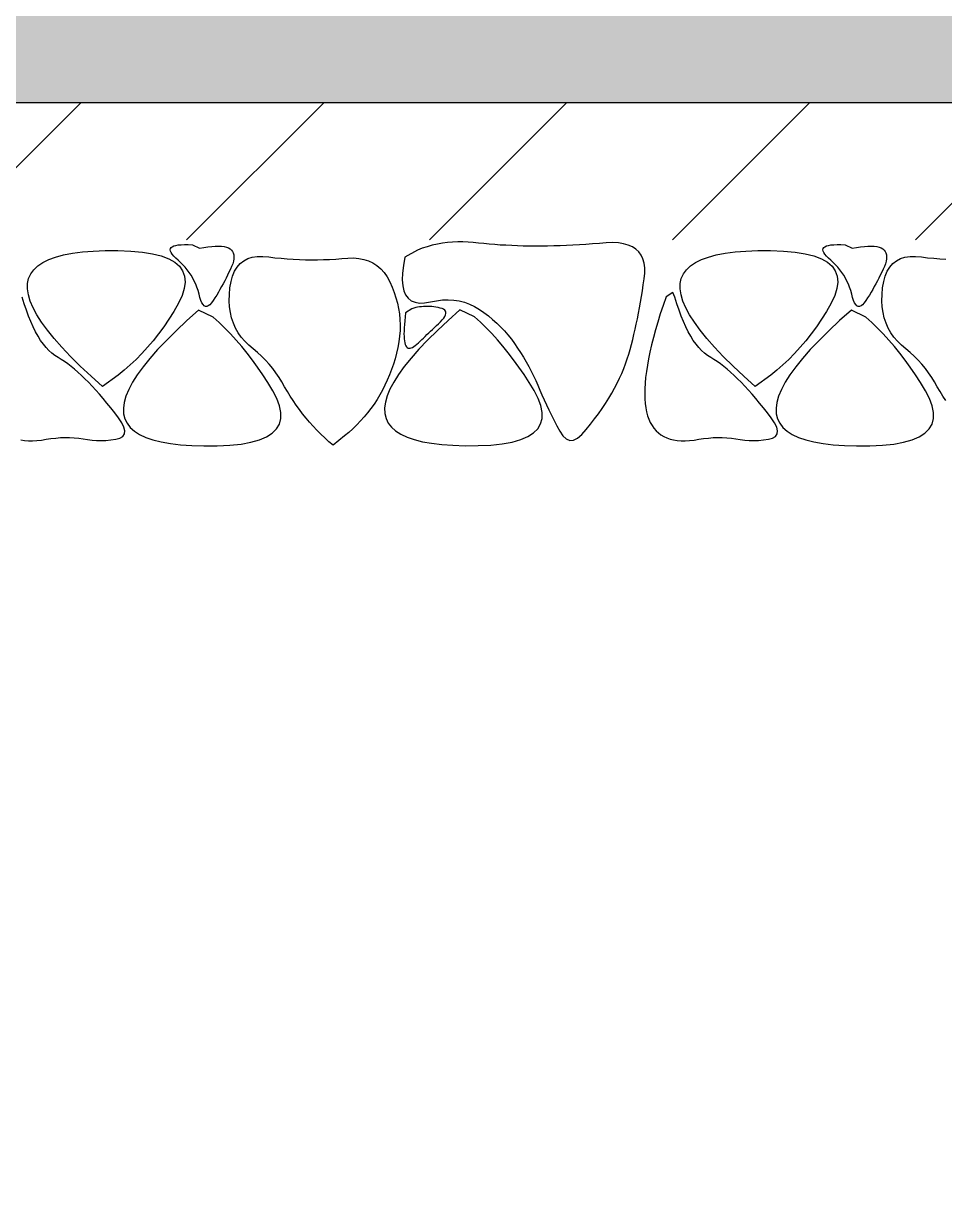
# Model space of a CAD drawing. Header units: metres. Extents: x -220 to 294, y -29 to 18.
# Drawn here: x -2.885 to -2.215, y -9.303 to -8.443 of the extents above; entities that cross this region are included whole.
import ezdxf

# ---------------------------------------------------------------- set-up
doc = ezdxf.new("R2010")
doc.units = ezdxf.units.M
doc.header["$MEASUREMENT"] = 0
doc.layers.add('Rota', color=7, linetype='Continuous')
doc.layers.add('Tarama', color=7, linetype='Continuous')

msp = doc.modelspace()

# ---------------------------------------------------------------- hatches: boundary and pattern name
at = {"layer": 'Tarama', "linetype": 'Continuous', "lineweight": -3}
h = msp.add_hatch(dxfattribs=at)
h.set_pattern_fill('ANSI33', color=58, scale=0.4, style=0)
h.paths.add_polyline_path([(-5.683, -7.8), (-5.683, -8.5), (1.867, -8.5), (1.867, -10), (4.567, -10), (4.567, -8.5), (8.96579, -8.5), (8.96579, -8.2), (13.217, -8.2), (13.41935, -8.2), (13.41935, -7.8), (4.297, -7.8), (4.317, -9.3), (2.117, -9.3), (2.117, -7.8)])
h = msp.add_hatch(dxfattribs=at)
h.set_pattern_fill('ANSI31', color=58, style=0)
h.paths.add_polyline_path([(-5.683, -8.5), (-5.683, -8.6), (1.867, -8.6), (1.867, -8.5)])

# ---------------------------------------------------------------- linework, layer by layer
at = {"layer": 'Rota', "color": 7, "linetype": 'Continuous', "lineweight": -3}
msp.add_lwpolyline([(-5.683, -8.5), (1.867, -8.5)], dxfattribs=at)
at = {"layer": 'Tarama', "color": 36, "linetype": 'Continuous', "lineweight": -3}
for points in [[(-2.84225, -8.60881), (-2.83435, -8.60817)], [(-2.83435, -8.60817), (-2.82573, -8.60783)], [(-2.82573, -8.60783), (-2.8164, -8.6078)], [(-2.8164, -8.6078), (-2.80702, -8.60812)], [(-2.80702, -8.60812), (-2.79862, -8.60887)], [(-2.77827, -8.60723), (-2.7781, -8.60637)], [(-2.77812, -8.60821), (-2.77827, -8.60723)], [(-2.77765, -8.60929), (-2.77812, -8.60821)], [(-2.7781, -8.60637), (-2.77761, -8.60562)], [(-2.77761, -8.60562), (-2.7768, -8.60498)], [(-2.7768, -8.60498), (-2.77567, -8.60445)], [(-2.77567, -8.60445), (-2.77423, -8.60403)], [(-2.77423, -8.60403), (-2.77246, -8.60372)], [(-2.77246, -8.60372), (-2.77038, -8.60353)], [(-2.77038, -8.60353), (-2.76797, -8.60344)], [(-2.76797, -8.60344), (-2.76525, -8.60347)], [(-2.76525, -8.60347), (-2.76221, -8.60361)], [(-2.76221, -8.60361), (-2.75709, -8.60614)], [(-2.75709, -8.60614), (-2.75386, -8.60553)], [(-2.75386, -8.60553), (-2.75086, -8.60506)], [(-2.75086, -8.60506), (-2.74808, -8.60474)], [(-2.74808, -8.60474), (-2.74552, -8.60456)], [(-2.74552, -8.60456), (-2.74318, -8.60453)], [(-2.74318, -8.60453), (-2.74106, -8.60465)], [(-2.74106, -8.60465), (-2.73916, -8.60491)], [(-2.73916, -8.60491), (-2.73748, -8.60531)], [(-2.73748, -8.60531), (-2.73603, -8.60586)], [(-2.73603, -8.60586), (-2.73479, -8.60656)], [(-2.73479, -8.60656), (-2.73378, -8.6074)], [(-2.73378, -8.6074), (-2.73298, -8.60838)], [(-2.59845, -8.60746), (-2.60751, -8.61253)], [(-2.59485, -8.60614), (-2.59845, -8.60746)], [(-2.59123, -8.60497), (-2.59485, -8.60614)], [(-2.58758, -8.60397), (-2.59123, -8.60497)], [(-2.58392, -8.60314), (-2.58758, -8.60397)], [(-2.58024, -8.60247), (-2.58392, -8.60314)], [(-2.57654, -8.60196), (-2.58024, -8.60247)], [(-2.57282, -8.60162), (-2.57654, -8.60196)], [(-2.56908, -8.60145), (-2.57282, -8.60162)], [(-2.56532, -8.60144), (-2.56908, -8.60145)], [(-2.56154, -8.60159), (-2.56532, -8.60144)], [(-2.55774, -8.60191), (-2.56154, -8.60159)], [(-2.55392, -8.60235), (-2.55774, -8.60191)], [(-2.55004, -8.60276), (-2.55392, -8.60235)], [(-2.54611, -8.60313), (-2.55004, -8.60276)], [(-2.54212, -8.60346), (-2.54611, -8.60313)], [(-2.53808, -8.60375), (-2.54212, -8.60346)], [(-2.53398, -8.60399), (-2.53808, -8.60375)], [(-2.52983, -8.6042), (-2.53398, -8.60399)], [(-2.52563, -8.60436), (-2.52983, -8.6042)], [(-2.52137, -8.60448), (-2.52563, -8.60436)], [(-2.51705, -8.60455), (-2.52137, -8.60448)], [(-2.51268, -8.60459), (-2.51705, -8.60455)], [(-2.50826, -8.60458), (-2.51268, -8.60459)], [(-2.50378, -8.60453), (-2.50826, -8.60458)], [(-2.49924, -8.60444), (-2.50378, -8.60453)], [(-2.49465, -8.6043), (-2.49924, -8.60444)], [(-2.49001, -8.60412), (-2.49465, -8.6043)], [(-2.48531, -8.60391), (-2.49001, -8.60412)], [(-2.48056, -8.60364), (-2.48531, -8.60391)], [(-2.47575, -8.60334), (-2.48056, -8.60364)], [(-2.47089, -8.603), (-2.47575, -8.60334)], [(-2.46597, -8.60261), (-2.47089, -8.603)], [(-2.46102, -8.6022), (-2.46597, -8.60261)], [(-2.45636, -8.60204), (-2.46102, -8.6022)], [(-2.45214, -8.60225), (-2.45636, -8.60204)], [(-2.44833, -8.60283), (-2.45214, -8.60225)], [(-2.44494, -8.60376), (-2.44833, -8.60283)], [(-2.44197, -8.60505), (-2.44494, -8.60376)], [(-2.43943, -8.60671), (-2.44197, -8.60505)], [(-2.4373, -8.60873), (-2.43943, -8.60671)], [(-2.36725, -8.60881), (-2.35935, -8.60817)], [(-2.35935, -8.60817), (-2.35073, -8.60783)], [(-2.35073, -8.60783), (-2.3414, -8.6078)], [(-2.3414, -8.6078), (-2.33202, -8.60812)], [(-2.33202, -8.60812), (-2.32362, -8.60887)], [(-2.30327, -8.60723), (-2.3031, -8.60637)], [(-2.30312, -8.60821), (-2.30327, -8.60723)], [(-2.30265, -8.60929), (-2.30312, -8.60821)], [(-2.3031, -8.60637), (-2.30261, -8.60562)], [(-2.30261, -8.60562), (-2.3018, -8.60498)], [(-2.3018, -8.60498), (-2.30067, -8.60445)], [(-2.30067, -8.60445), (-2.29923, -8.60403)], [(-2.29923, -8.60403), (-2.29746, -8.60372)], [(-2.29746, -8.60372), (-2.29538, -8.60353)], [(-2.29538, -8.60353), (-2.29297, -8.60344)], [(-2.29297, -8.60344), (-2.29025, -8.60347)], [(-2.29025, -8.60347), (-2.28721, -8.60361)], [(-2.28721, -8.60361), (-2.28209, -8.60614)], [(-2.28209, -8.60614), (-2.27886, -8.60553)], [(-2.27886, -8.60553), (-2.27586, -8.60506)], [(-2.27586, -8.60506), (-2.27308, -8.60474)], [(-2.27308, -8.60474), (-2.27052, -8.60456)], [(-2.27052, -8.60456), (-2.26818, -8.60453)], [(-2.26818, -8.60453), (-2.26606, -8.60465)], [(-2.26606, -8.60465), (-2.26416, -8.60491)], [(-2.26416, -8.60491), (-2.26248, -8.60531)], [(-2.26248, -8.60531), (-2.26103, -8.60586)], [(-2.26103, -8.60586), (-2.25979, -8.60656)], [(-2.25979, -8.60656), (-2.25878, -8.6074)], [(-2.25878, -8.6074), (-2.25798, -8.60838)], [(-2.87474, -8.61897), (-2.87111, -8.61652)], [(-2.87111, -8.61652), (-2.86676, -8.61438)], [(-2.86676, -8.61438), (-2.8617, -8.61253)], [(-2.8617, -8.61253), (-2.85593, -8.61099)], [(-2.85593, -8.61099), (-2.84945, -8.60975)], [(-2.84945, -8.60975), (-2.84225, -8.60881)], [(-2.79862, -8.60887), (-2.79123, -8.61007)], [(-2.79123, -8.61007), (-2.78484, -8.6117)], [(-2.78484, -8.6117), (-2.77945, -8.61378)], [(-2.77945, -8.61378), (-2.77506, -8.61629)], [(-2.77687, -8.61049), (-2.77765, -8.60929)], [(-2.77576, -8.6118), (-2.77687, -8.61049)], [(-2.77434, -8.61322), (-2.77576, -8.6118)], [(-2.77506, -8.61629), (-2.77167, -8.61924)], [(-2.7726, -8.61475), (-2.77434, -8.61322)], [(-2.77078, -8.61637), (-2.7726, -8.61475)], [(-2.76906, -8.61808), (-2.77078, -8.61637)], [(-2.73298, -8.60838), (-2.73241, -8.60951)], [(-2.73233, -8.61548), (-2.73286, -8.61734)], [(-2.73241, -8.60951), (-2.73206, -8.61079)], [(-2.73202, -8.61377), (-2.73233, -8.61548)], [(-2.73206, -8.61079), (-2.73193, -8.61221)], [(-2.73193, -8.61221), (-2.73202, -8.61377)], [(-2.72738, -8.61724), (-2.7248, -8.6152)], [(-2.7248, -8.6152), (-2.72187, -8.61365)], [(-2.72187, -8.61365), (-2.71858, -8.61261)], [(-2.71858, -8.61261), (-2.71493, -8.61206)], [(-2.71493, -8.61206), (-2.71092, -8.61202)], [(-2.71092, -8.61202), (-2.70656, -8.61245)], [(-2.70656, -8.61245), (-2.70211, -8.61298)], [(-2.70211, -8.61298), (-2.69765, -8.61343)], [(-2.69765, -8.61343), (-2.69321, -8.61379)], [(-2.69321, -8.61379), (-2.68877, -8.61409)], [(-2.68877, -8.61409), (-2.68434, -8.6143)], [(-2.68434, -8.6143), (-2.67992, -8.61444)], [(-2.67992, -8.61444), (-2.6755, -8.61449)], [(-2.6755, -8.61449), (-2.67109, -8.61447)], [(-2.67109, -8.61447), (-2.66669, -8.61438)], [(-2.66669, -8.61438), (-2.66229, -8.6142)], [(-2.66229, -8.6142), (-2.65791, -8.61395)], [(-2.65791, -8.61395), (-2.65352, -8.61362)], [(-2.65352, -8.61362), (-2.64916, -8.61323)], [(-2.64916, -8.61323), (-2.645, -8.61315)], [(-2.645, -8.61315), (-2.64107, -8.61347)], [(-2.64107, -8.61347), (-2.6374, -8.61419)], [(-2.6374, -8.61419), (-2.63397, -8.61532)], [(-2.63397, -8.61532), (-2.63079, -8.61685)], [(-2.63079, -8.61685), (-2.62785, -8.61878)], [(-2.60751, -8.61253), (-2.60864, -8.61869)], [(-2.4356, -8.61111), (-2.4373, -8.60873)], [(-2.43432, -8.61386), (-2.4356, -8.61111)], [(-2.43346, -8.61696), (-2.43432, -8.61386)], [(-2.39974, -8.61897), (-2.39611, -8.61652)], [(-2.39611, -8.61652), (-2.39176, -8.61438)], [(-2.39176, -8.61438), (-2.3867, -8.61253)], [(-2.3867, -8.61253), (-2.38093, -8.61099)], [(-2.38093, -8.61099), (-2.37445, -8.60975)], [(-2.37445, -8.60975), (-2.36725, -8.60881)], [(-2.32362, -8.60887), (-2.31623, -8.61007)], [(-2.31623, -8.61007), (-2.30984, -8.6117)], [(-2.30984, -8.6117), (-2.30445, -8.61378)], [(-2.30445, -8.61378), (-2.30006, -8.61629)], [(-2.30187, -8.61049), (-2.30265, -8.60929)], [(-2.30076, -8.6118), (-2.30187, -8.61049)], [(-2.29934, -8.61322), (-2.30076, -8.6118)], [(-2.30006, -8.61629), (-2.29667, -8.61924)], [(-2.2976, -8.61475), (-2.29934, -8.61322)], [(-2.29578, -8.61637), (-2.2976, -8.61475)], [(-2.29406, -8.61808), (-2.29578, -8.61637)], [(-2.25798, -8.60838), (-2.25741, -8.60951)], [(-2.25733, -8.61548), (-2.25786, -8.61734)], [(-2.25741, -8.60951), (-2.25706, -8.61079)], [(-2.25701, -8.61377), (-2.25733, -8.61548)], [(-2.25706, -8.61079), (-2.25693, -8.61221)], [(-2.25693, -8.61221), (-2.25701, -8.61377)], [(-2.25238, -8.61724), (-2.2498, -8.6152)], [(-2.2498, -8.6152), (-2.24687, -8.61365)], [(-2.24687, -8.61365), (-2.24358, -8.61261)], [(-2.24358, -8.61261), (-2.23993, -8.61206)], [(-2.23993, -8.61206), (-2.23592, -8.61202)], [(-2.23592, -8.61202), (-2.23156, -8.61245)], [(-2.23156, -8.61245), (-2.22711, -8.61298)], [(-2.22711, -8.61298), (-2.22265, -8.61343)], [(-2.22265, -8.61343), (-2.21821, -8.61379)], [(-2.21821, -8.61379), (-2.21377, -8.61409)], [(-2.88136, -8.62812), (-2.87987, -8.62477)], [(-2.87987, -8.62477), (-2.87766, -8.62172)], [(-2.87766, -8.62172), (-2.87474, -8.61897)], [(-2.77167, -8.61924), (-2.76928, -8.62263)], [(-2.76928, -8.62263), (-2.76789, -8.62646)], [(-2.76743, -8.61986), (-2.76906, -8.61808)], [(-2.76591, -8.62172), (-2.76743, -8.61986)], [(-2.76449, -8.62366), (-2.76591, -8.62172)], [(-2.76317, -8.62568), (-2.76449, -8.62366)], [(-2.73555, -8.62358), (-2.73657, -8.6257)], [(-2.73455, -8.62146), (-2.73555, -8.62358)], [(-2.73361, -8.61934), (-2.73455, -8.62146)], [(-2.73286, -8.61734), (-2.73361, -8.61934)], [(-2.73294, -8.62635), (-2.73144, -8.62281)], [(-2.73144, -8.62281), (-2.72959, -8.61978)], [(-2.72959, -8.61978), (-2.72738, -8.61724)], [(-2.62785, -8.61878), (-2.62515, -8.62111)], [(-2.62515, -8.62111), (-2.62271, -8.62385)], [(-2.62271, -8.62385), (-2.62051, -8.62699)], [(-2.60928, -8.62423), (-2.60943, -8.62914)], [(-2.60864, -8.61869), (-2.60928, -8.62423)], [(-2.43302, -8.62043), (-2.43346, -8.61696)], [(-2.4334, -8.62845), (-2.433, -8.62426)], [(-2.433, -8.62426), (-2.43302, -8.62043)], [(-2.40636, -8.62812), (-2.40487, -8.62477)], [(-2.40487, -8.62477), (-2.40266, -8.62172)], [(-2.40266, -8.62172), (-2.39974, -8.61897)], [(-2.29667, -8.61924), (-2.29428, -8.62263)], [(-2.29428, -8.62263), (-2.29289, -8.62646)], [(-2.29243, -8.61986), (-2.29406, -8.61808)], [(-2.29091, -8.62172), (-2.29243, -8.61986)], [(-2.28949, -8.62366), (-2.29091, -8.62172)], [(-2.28817, -8.62568), (-2.28949, -8.62366)], [(-2.26055, -8.62358), (-2.26157, -8.6257)], [(-2.25955, -8.62146), (-2.26055, -8.62358)], [(-2.25861, -8.61934), (-2.25955, -8.62146)], [(-2.25786, -8.61734), (-2.25861, -8.61934)], [(-2.25794, -8.62635), (-2.25644, -8.62281)], [(-2.25644, -8.62281), (-2.25459, -8.61978)], [(-2.25459, -8.61978), (-2.25238, -8.61724)], [(-2.88222, -8.63573), (-2.88215, -8.63178)], [(-2.88215, -8.63178), (-2.88136, -8.62812)], [(-2.76749, -8.63072), (-2.7681, -8.63543)], [(-2.76789, -8.62646), (-2.76749, -8.63072)], [(-2.76195, -8.62778), (-2.76317, -8.62568)], [(-2.76082, -8.62996), (-2.76195, -8.62778)], [(-2.7598, -8.63221), (-2.76082, -8.62996)], [(-2.75888, -8.63455), (-2.7598, -8.63221)], [(-2.74094, -8.63405), (-2.7421, -8.63611)], [(-2.7398, -8.63198), (-2.74094, -8.63405)], [(-2.73869, -8.6299), (-2.7398, -8.63198)], [(-2.73761, -8.6278), (-2.73869, -8.6299)], [(-2.73657, -8.6257), (-2.73761, -8.6278)], [(-2.73485, -8.63491), (-2.73408, -8.63038)], [(-2.73408, -8.63038), (-2.73294, -8.62635)], [(-2.62051, -8.62699), (-2.61855, -8.63054)], [(-2.61855, -8.63054), (-2.61683, -8.63437)], [(-2.60943, -8.62914), (-2.6091, -8.63343)], [(-2.6091, -8.63343), (-2.60829, -8.63709)], [(-2.43465, -8.63703), (-2.43401, -8.63277)], [(-2.43401, -8.63277), (-2.4334, -8.62845)], [(-2.40722, -8.63573), (-2.40715, -8.63178)], [(-2.40715, -8.63178), (-2.40636, -8.62812)], [(-2.29249, -8.63072), (-2.2931, -8.63543)], [(-2.29289, -8.62646), (-2.29249, -8.63072)], [(-2.28695, -8.62778), (-2.28817, -8.62568)], [(-2.28582, -8.62996), (-2.28695, -8.62778)], [(-2.2848, -8.63221), (-2.28582, -8.62996)], [(-2.28388, -8.63455), (-2.2848, -8.63221)], [(-2.26594, -8.63405), (-2.2671, -8.63611)], [(-2.2648, -8.63198), (-2.26594, -8.63405)], [(-2.26369, -8.6299), (-2.2648, -8.63198)], [(-2.26261, -8.6278), (-2.26369, -8.6299)], [(-2.26157, -8.6257), (-2.26261, -8.6278)], [(-2.25985, -8.63491), (-2.25908, -8.63038)], [(-2.25908, -8.63038), (-2.25794, -8.62635)], [(-2.88456, -8.64657), (-2.88601, -8.64173)], [(-2.88158, -8.63999), (-2.88222, -8.63573)], [(-2.88022, -8.64455), (-2.88158, -8.63999)], [(-2.76971, -8.64057), (-2.77232, -8.64615)], [(-2.7681, -8.63543), (-2.76971, -8.64057)], [(-2.75806, -8.63696), (-2.75888, -8.63455)], [(-2.75733, -8.63946), (-2.75806, -8.63696)], [(-2.75669, -8.64197), (-2.75733, -8.63946)], [(-2.756, -8.64411), (-2.75669, -8.64197)], [(-2.74577, -8.64223), (-2.74705, -8.64424)], [(-2.74452, -8.6402), (-2.74577, -8.64223)], [(-2.7433, -8.63816), (-2.74452, -8.6402)], [(-2.7421, -8.63611), (-2.7433, -8.63816)], [(-2.73537, -8.64428), (-2.73528, -8.63969)], [(-2.73528, -8.63969), (-2.73485, -8.63491)], [(-2.61683, -8.63437), (-2.61534, -8.63824)], [(-2.61534, -8.63824), (-2.61407, -8.64213)], [(-2.61407, -8.64213), (-2.61302, -8.64604)], [(-2.60829, -8.63709), (-2.60698, -8.64012)], [(-2.60698, -8.64012), (-2.6052, -8.64253)], [(-2.6052, -8.64253), (-2.60293, -8.64431)], [(-2.43602, -8.64537), (-2.43532, -8.64123)], [(-2.43532, -8.64123), (-2.43465, -8.63703)], [(-2.4175, -8.64146), (-2.41965, -8.64779)], [(-2.41246, -8.63821), (-2.4175, -8.64146)], [(-2.41101, -8.64173), (-2.41246, -8.63821)], [(-2.40956, -8.64657), (-2.41101, -8.64173)], [(-2.40658, -8.63999), (-2.40722, -8.63573)], [(-2.40522, -8.64455), (-2.40658, -8.63999)], [(-2.29471, -8.64057), (-2.29732, -8.64615)], [(-2.2931, -8.63543), (-2.29471, -8.64057)], [(-2.28306, -8.63696), (-2.28388, -8.63455)], [(-2.28233, -8.63946), (-2.28306, -8.63696)], [(-2.28169, -8.64197), (-2.28233, -8.63946)], [(-2.281, -8.64411), (-2.28169, -8.64197)], [(-2.27077, -8.64223), (-2.27205, -8.64424)], [(-2.26952, -8.6402), (-2.27077, -8.64223)], [(-2.2683, -8.63816), (-2.26952, -8.6402)], [(-2.2671, -8.63611), (-2.2683, -8.63816)], [(-2.26037, -8.64428), (-2.26028, -8.63969)], [(-2.26028, -8.63969), (-2.25985, -8.63491)], [(-2.88304, -8.65115), (-2.88456, -8.64657)], [(-2.88147, -8.65547), (-2.88304, -8.65115)], [(-2.87816, -8.64941), (-2.88022, -8.64455)], [(-2.87538, -8.65457), (-2.87816, -8.64941)], [(-2.77232, -8.64615), (-2.77577, -8.65205)], [(-2.75763, -8.65114), (-2.76618, -8.65879)], [(-2.74698, -8.6563), (-2.75763, -8.65114)], [(-2.75525, -8.64583), (-2.756, -8.64411)], [(-2.75444, -8.64712), (-2.75525, -8.64583)], [(-2.75357, -8.64798), (-2.75444, -8.64712)], [(-2.75264, -8.64842), (-2.75357, -8.64798)], [(-2.75164, -8.64844), (-2.75264, -8.64842)], [(-2.75059, -8.64802), (-2.75164, -8.64844)], [(-2.74947, -8.64719), (-2.75059, -8.64802)], [(-2.74829, -8.64592), (-2.74947, -8.64719)], [(-2.74705, -8.64424), (-2.74829, -8.64592)], [(-2.73513, -8.64867), (-2.73537, -8.64428)], [(-2.73455, -8.65286), (-2.73513, -8.64867)], [(-2.61302, -8.64604), (-2.61219, -8.64998)], [(-2.61219, -8.64998), (-2.61158, -8.65395)], [(-2.6024, -8.65013), (-2.607, -8.65305)], [(-2.60293, -8.64431), (-2.60017, -8.64547)], [(-2.60103, -8.64971), (-2.6024, -8.65013)], [(-2.59965, -8.64936), (-2.60103, -8.64971)], [(-2.60017, -8.64547), (-2.59693, -8.64601)], [(-2.59825, -8.64906), (-2.59965, -8.64936)], [(-2.59684, -8.64882), (-2.59825, -8.64906)], [(-2.59693, -8.64601), (-2.5932, -8.64591)], [(-2.59541, -8.64864), (-2.59684, -8.64882)], [(-2.59396, -8.64852), (-2.59541, -8.64864)], [(-2.5925, -8.64845), (-2.59396, -8.64852)], [(-2.5932, -8.64591), (-2.58899, -8.6452)], [(-2.59102, -8.64844), (-2.5925, -8.64845)], [(-2.58953, -8.64849), (-2.59102, -8.64844)], [(-2.58802, -8.6486), (-2.58953, -8.64849)], [(-2.58899, -8.6452), (-2.58455, -8.64428)], [(-2.5865, -8.64877), (-2.58802, -8.6486)], [(-2.58496, -8.64899), (-2.5865, -8.64877)], [(-2.5834, -8.64927), (-2.58496, -8.64899)], [(-2.58455, -8.64428), (-2.58023, -8.64374)], [(-2.58184, -8.64962), (-2.5834, -8.64927)], [(-2.58046, -8.65004), (-2.58184, -8.64962)], [(-2.57936, -8.65057), (-2.58046, -8.65004)], [(-2.58023, -8.64374), (-2.57603, -8.64359)], [(-2.57854, -8.65119), (-2.57936, -8.65057)], [(-2.57798, -8.6519), (-2.57854, -8.65119)], [(-2.56752, -8.65095), (-2.57607, -8.6586)], [(-2.57603, -8.64359), (-2.57195, -8.6438)], [(-2.57195, -8.6438), (-2.56799, -8.6444)], [(-2.56799, -8.6444), (-2.56415, -8.64538)], [(-2.55687, -8.65611), (-2.56752, -8.65095)], [(-2.56415, -8.64538), (-2.56043, -8.64674)], [(-2.56043, -8.64674), (-2.55683, -8.64847)], [(-2.55683, -8.64847), (-2.55335, -8.65058)], [(-2.55335, -8.65058), (-2.54999, -8.65292)], [(-2.43752, -8.65345), (-2.43676, -8.64944)], [(-2.43676, -8.64944), (-2.43602, -8.64537)], [(-2.41965, -8.64779), (-2.42164, -8.65392)], [(-2.40804, -8.65115), (-2.40956, -8.64657)], [(-2.40647, -8.65547), (-2.40804, -8.65115)], [(-2.40316, -8.64941), (-2.40522, -8.64455)], [(-2.40038, -8.65457), (-2.40316, -8.64941)], [(-2.29732, -8.64615), (-2.30077, -8.65205)], [(-2.28263, -8.65114), (-2.29118, -8.65879)], [(-2.27198, -8.6563), (-2.28263, -8.65114)], [(-2.28025, -8.64583), (-2.281, -8.64411)], [(-2.27944, -8.64712), (-2.28025, -8.64583)], [(-2.27857, -8.64798), (-2.27944, -8.64712)], [(-2.27764, -8.64842), (-2.27857, -8.64798)], [(-2.27664, -8.64844), (-2.27764, -8.64842)], [(-2.27559, -8.64802), (-2.27664, -8.64844)], [(-2.27447, -8.64719), (-2.27559, -8.64802)], [(-2.27329, -8.64592), (-2.27447, -8.64719)], [(-2.27205, -8.64424), (-2.27329, -8.64592)], [(-2.26013, -8.64867), (-2.26037, -8.64428)], [(-2.25955, -8.65286), (-2.26013, -8.64867)], [(-2.87982, -8.65953), (-2.88147, -8.65547)], [(-2.87812, -8.66332), (-2.87982, -8.65953)], [(-2.87189, -8.66003), (-2.87538, -8.65457)], [(-2.77938, -8.65776), (-2.78309, -8.66324)], [(-2.77577, -8.65205), (-2.77938, -8.65776)], [(-2.76618, -8.65879), (-2.77401, -8.66612)], [(-2.74272, -8.66014), (-2.74698, -8.6563)], [(-2.73363, -8.65685), (-2.73455, -8.65286)], [(-2.73238, -8.66064), (-2.73363, -8.65685)], [(-2.61158, -8.65395), (-2.61119, -8.65794)], [(-2.61119, -8.65794), (-2.61103, -8.66195)], [(-2.60769, -8.65896), (-2.60792, -8.66162)], [(-2.60738, -8.6561), (-2.60769, -8.65896)], [(-2.607, -8.65305), (-2.60738, -8.6561)], [(-2.57607, -8.6586), (-2.5839, -8.66593)], [(-2.58314, -8.66103), (-2.58166, -8.6596)], [(-2.58166, -8.6596), (-2.58032, -8.65821)], [(-2.58032, -8.65821), (-2.57926, -8.65692)], [(-2.57926, -8.65692), (-2.57846, -8.65572)], [(-2.57846, -8.65572), (-2.57793, -8.65462)], [(-2.57769, -8.65271), (-2.57798, -8.6519)], [(-2.57793, -8.65462), (-2.57768, -8.65362)], [(-2.57768, -8.65362), (-2.57769, -8.65271)], [(-2.5526, -8.65995), (-2.55687, -8.65611)], [(-2.5484, -8.664), (-2.5526, -8.65995)], [(-2.54999, -8.65292), (-2.54677, -8.65537)], [(-2.54677, -8.65537), (-2.54367, -8.65793)], [(-2.54367, -8.65793), (-2.54069, -8.6606)], [(-2.43913, -8.66128), (-2.43831, -8.6574)], [(-2.43831, -8.6574), (-2.43752, -8.65345)], [(-2.42348, -8.65986), (-2.42515, -8.6656)], [(-2.42164, -8.65392), (-2.42348, -8.65986)], [(-2.40482, -8.65953), (-2.40647, -8.65547)], [(-2.40312, -8.66332), (-2.40482, -8.65953)], [(-2.39689, -8.66003), (-2.40038, -8.65457)], [(-2.30438, -8.65776), (-2.30809, -8.66324)], [(-2.30077, -8.65205), (-2.30438, -8.65776)], [(-2.29118, -8.65879), (-2.29901, -8.66612)], [(-2.26772, -8.66014), (-2.27198, -8.6563)], [(-2.25863, -8.65685), (-2.25955, -8.65286)], [(-2.25738, -8.66064), (-2.25863, -8.65685)], [(-2.87635, -8.66686), (-2.87812, -8.66332)], [(-2.87452, -8.67013), (-2.87635, -8.66686)], [(-2.86768, -8.6658), (-2.87189, -8.66003)], [(-2.86277, -8.67186), (-2.86768, -8.6658)], [(-2.78691, -8.66847), (-2.79081, -8.67347)], [(-2.78309, -8.66324), (-2.78691, -8.66847)], [(-2.77401, -8.66612), (-2.78111, -8.67315)], [(-2.73852, -8.66419), (-2.74272, -8.66014)], [(-2.73438, -8.66844), (-2.73852, -8.66419)], [(-2.73031, -8.6729), (-2.73438, -8.66844)], [(-2.73079, -8.66424), (-2.73238, -8.66064)], [(-2.72887, -8.66763), (-2.73079, -8.66424)], [(-2.72662, -8.67082), (-2.72887, -8.66763)], [(-2.61109, -8.66599), (-2.61137, -8.67006)], [(-2.61103, -8.66195), (-2.61109, -8.66599)], [(-2.60818, -8.66639), (-2.60821, -8.66848)], [(-2.60821, -8.66848), (-2.60816, -8.67038)], [(-2.60809, -8.6641), (-2.60818, -8.66639)], [(-2.60792, -8.66162), (-2.60809, -8.6641)], [(-2.59147, -8.66901), (-2.59015, -8.66775)], [(-2.5839, -8.66593), (-2.591, -8.67296)], [(-2.59015, -8.66775), (-2.5888, -8.66646)], [(-2.5888, -8.66646), (-2.58742, -8.66514)], [(-2.58742, -8.66514), (-2.58602, -8.6638)], [(-2.58602, -8.6638), (-2.58459, -8.66243)], [(-2.58459, -8.66243), (-2.58314, -8.66103)], [(-2.54427, -8.66825), (-2.5484, -8.664)], [(-2.5402, -8.67271), (-2.54427, -8.66825)], [(-2.54069, -8.6606), (-2.53785, -8.66337)], [(-2.53785, -8.66337), (-2.53513, -8.66625)], [(-2.53513, -8.66625), (-2.53254, -8.66923)], [(-2.44086, -8.66886), (-2.43998, -8.6651)], [(-2.43998, -8.6651), (-2.43913, -8.66128)], [(-2.42515, -8.6656), (-2.42665, -8.67114)], [(-2.40135, -8.66686), (-2.40312, -8.66332)], [(-2.39952, -8.67013), (-2.40135, -8.66686)], [(-2.39268, -8.6658), (-2.39689, -8.66003)], [(-2.38777, -8.67186), (-2.39268, -8.6658)], [(-2.31191, -8.66847), (-2.31581, -8.67347)], [(-2.30809, -8.66324), (-2.31191, -8.66847)], [(-2.29901, -8.66612), (-2.30611, -8.67315)], [(-2.26352, -8.66419), (-2.26772, -8.66014)], [(-2.25938, -8.66844), (-2.26352, -8.66419)], [(-2.25531, -8.6729), (-2.25938, -8.66844)], [(-2.25579, -8.66424), (-2.25738, -8.66064)], [(-2.25387, -8.66763), (-2.25579, -8.66424)], [(-2.25162, -8.67082), (-2.25387, -8.66763)], [(-2.87262, -8.67314), (-2.87452, -8.67013)], [(-2.87066, -8.67588), (-2.87262, -8.67314)], [(-2.86864, -8.67837), (-2.87066, -8.67588)], [(-2.85714, -8.67823), (-2.86277, -8.67186)], [(-2.79081, -8.67347), (-2.79482, -8.67822)], [(-2.78111, -8.67315), (-2.78749, -8.67987)], [(-2.72631, -8.67756), (-2.73031, -8.6729)], [(-2.72402, -8.67381), (-2.72662, -8.67082)], [(-2.7211, -8.67661), (-2.72402, -8.67381)], [(-2.71789, -8.67924), (-2.7211, -8.67661)], [(-2.61187, -8.67414), (-2.6126, -8.67826)], [(-2.61137, -8.67006), (-2.61187, -8.67414)], [(-2.60816, -8.67038), (-2.60804, -8.6721)], [(-2.60804, -8.6721), (-2.60785, -8.67362)], [(-2.60785, -8.67362), (-2.60759, -8.67495)], [(-2.60759, -8.67495), (-2.60725, -8.67608)], [(-2.60725, -8.67608), (-2.60685, -8.67703)], [(-2.60685, -8.67703), (-2.60637, -8.67779)], [(-2.60105, -8.67772), (-2.6, -8.67695)], [(-2.6, -8.67695), (-2.59888, -8.67599)], [(-2.59888, -8.67599), (-2.59771, -8.67489)], [(-2.59771, -8.67489), (-2.59652, -8.67377)], [(-2.591, -8.67296), (-2.59737, -8.67968)], [(-2.59652, -8.67377), (-2.59529, -8.67262)], [(-2.59529, -8.67262), (-2.59405, -8.67144)], [(-2.59405, -8.67144), (-2.59277, -8.67024)], [(-2.59277, -8.67024), (-2.59147, -8.66901)], [(-2.53619, -8.67737), (-2.5402, -8.67271)], [(-2.53254, -8.66923), (-2.53007, -8.67232)], [(-2.53007, -8.67232), (-2.52774, -8.67552)], [(-2.52774, -8.67552), (-2.52551, -8.6788)], [(-2.44368, -8.67976), (-2.44271, -8.67619)], [(-2.44271, -8.67619), (-2.44177, -8.67256)], [(-2.44177, -8.67256), (-2.44086, -8.66886)], [(-2.428, -8.67648), (-2.42919, -8.68163)], [(-2.42665, -8.67114), (-2.428, -8.67648)], [(-2.39762, -8.67314), (-2.39952, -8.67013)], [(-2.39566, -8.67588), (-2.39762, -8.67314)], [(-2.39364, -8.67837), (-2.39566, -8.67588)], [(-2.38214, -8.67823), (-2.38777, -8.67186)], [(-2.31581, -8.67347), (-2.31982, -8.67822)], [(-2.30611, -8.67315), (-2.31249, -8.67987)], [(-2.25131, -8.67756), (-2.25531, -8.6729)], [(-2.24902, -8.67381), (-2.25162, -8.67082)], [(-2.2461, -8.67661), (-2.24902, -8.67381)], [(-2.24289, -8.67924), (-2.2461, -8.67661)], [(-2.86656, -8.68059), (-2.86864, -8.67837)], [(-2.86441, -8.68255), (-2.86656, -8.68059)], [(-2.86219, -8.68425), (-2.86441, -8.68255)], [(-2.85992, -8.68568), (-2.86219, -8.68425)], [(-2.85759, -8.68709), (-2.85992, -8.68568)], [(-2.8508, -8.6849), (-2.85714, -8.67823)], [(-2.84375, -8.69187), (-2.8508, -8.6849)], [(-2.79892, -8.68274), (-2.80312, -8.68701)], [(-2.79482, -8.67822), (-2.79892, -8.68274)], [(-2.78749, -8.67987), (-2.79314, -8.68629)], [(-2.72237, -8.68243), (-2.72631, -8.67756)], [(-2.7185, -8.6875), (-2.72237, -8.68243)], [(-2.71477, -8.68193), (-2.71789, -8.67924)], [(-2.71179, -8.68471), (-2.71477, -8.68193)], [(-2.70896, -8.68759), (-2.71179, -8.68471)], [(-2.61354, -8.68239), (-2.61467, -8.68651)], [(-2.6126, -8.67826), (-2.61354, -8.68239)], [(-2.60637, -8.67779), (-2.60583, -8.67835)], [(-2.60583, -8.67835), (-2.60521, -8.67873)], [(-2.60521, -8.67873), (-2.60452, -8.67891)], [(-2.60452, -8.67891), (-2.60376, -8.6789)], [(-2.60376, -8.6789), (-2.60292, -8.6787)], [(-2.59737, -8.67968), (-2.60303, -8.6861)], [(-2.60292, -8.6787), (-2.60202, -8.67831)], [(-2.60202, -8.67831), (-2.60105, -8.67772)], [(-2.53226, -8.68224), (-2.53619, -8.67737)], [(-2.52839, -8.68731), (-2.53226, -8.68224)], [(-2.52551, -8.6788), (-2.52337, -8.68209)], [(-2.52337, -8.68209), (-2.52131, -8.68541)], [(-2.52131, -8.68541), (-2.51933, -8.68875)], [(-2.44571, -8.68672), (-2.44468, -8.68327)], [(-2.44468, -8.68327), (-2.44368, -8.67976)], [(-2.42919, -8.68163), (-2.43022, -8.68658)], [(-2.39156, -8.68059), (-2.39364, -8.67837)], [(-2.38941, -8.68255), (-2.39156, -8.68059)], [(-2.38719, -8.68425), (-2.38941, -8.68255)], [(-2.38492, -8.68568), (-2.38719, -8.68425)], [(-2.38259, -8.68709), (-2.38492, -8.68568)], [(-2.3758, -8.6849), (-2.38214, -8.67823)], [(-2.36875, -8.69187), (-2.3758, -8.6849)], [(-2.32392, -8.68274), (-2.32812, -8.68701)], [(-2.31982, -8.67822), (-2.32392, -8.68274)], [(-2.31249, -8.67987), (-2.31814, -8.68629)], [(-2.24737, -8.68243), (-2.25131, -8.67756)], [(-2.2435, -8.6875), (-2.24737, -8.68243)], [(-2.23977, -8.68193), (-2.24289, -8.67924)], [(-2.23679, -8.68471), (-2.23977, -8.68193)], [(-2.23396, -8.68759), (-2.23679, -8.68471)], [(-2.85524, -8.68865), (-2.85759, -8.68709)], [(-2.85285, -8.69036), (-2.85524, -8.68865)], [(-2.85042, -8.69221), (-2.85285, -8.69036)], [(-2.84797, -8.69421), (-2.85042, -8.69221)], [(-2.84548, -8.69635), (-2.84797, -8.69421)], [(-2.83598, -8.69914), (-2.84375, -8.69187)], [(-2.80742, -8.69105), (-2.81182, -8.69485)], [(-2.80312, -8.68701), (-2.80742, -8.69105)], [(-2.79807, -8.6924), (-2.80227, -8.69819)], [(-2.79314, -8.68629), (-2.79807, -8.6924)], [(-2.7147, -8.69278), (-2.7185, -8.6875)], [(-2.71096, -8.69827), (-2.7147, -8.69278)], [(-2.70628, -8.69057), (-2.70896, -8.68759)], [(-2.70374, -8.69364), (-2.70628, -8.69057)], [(-2.70135, -8.69682), (-2.70374, -8.69364)], [(-2.61591, -8.69054), (-2.61727, -8.69448)], [(-2.61467, -8.68651), (-2.61591, -8.69054)], [(-2.60795, -8.69221), (-2.61215, -8.698)], [(-2.60303, -8.6861), (-2.60795, -8.69221)], [(-2.52459, -8.69259), (-2.52839, -8.68731)], [(-2.52085, -8.69808), (-2.52459, -8.69259)], [(-2.51933, -8.68875), (-2.51745, -8.69212)], [(-2.51745, -8.69212), (-2.51564, -8.69551)], [(-2.44964, -8.6972), (-2.44818, -8.69367)], [(-2.44818, -8.69367), (-2.44687, -8.69018)], [(-2.44687, -8.69018), (-2.44571, -8.68672)], [(-2.43108, -8.69133), (-2.43179, -8.69589)], [(-2.43022, -8.68658), (-2.43108, -8.69133)], [(-2.38024, -8.68865), (-2.38259, -8.68709)], [(-2.37785, -8.69036), (-2.38024, -8.68865)], [(-2.37542, -8.69221), (-2.37785, -8.69036)], [(-2.37297, -8.69421), (-2.37542, -8.69221)], [(-2.37048, -8.69635), (-2.37297, -8.69421)], [(-2.36098, -8.69914), (-2.36875, -8.69187)], [(-2.33242, -8.69105), (-2.33682, -8.69485)], [(-2.32812, -8.68701), (-2.33242, -8.69105)], [(-2.32307, -8.6924), (-2.32727, -8.69819)], [(-2.31814, -8.68629), (-2.32307, -8.6924)], [(-2.2397, -8.69278), (-2.2435, -8.6875)], [(-2.23596, -8.69827), (-2.2397, -8.69278)], [(-2.23128, -8.69057), (-2.23396, -8.68759)], [(-2.22874, -8.69364), (-2.23128, -8.69057)], [(-2.22635, -8.69682), (-2.22874, -8.69364)], [(-2.84295, -8.69865), (-2.84548, -8.69635)], [(-2.8404, -8.70109), (-2.84295, -8.69865)], [(-2.83781, -8.70368), (-2.8404, -8.70109)], [(-2.8275, -8.70672), (-2.83598, -8.69914)], [(-2.81631, -8.69841), (-2.8275, -8.70672)], [(-2.81182, -8.69485), (-2.81631, -8.69841)], [(-2.80227, -8.69819), (-2.80574, -8.70369)], [(-2.70729, -8.70395), (-2.71096, -8.69827)], [(-2.6991, -8.70009), (-2.70135, -8.69682)], [(-2.69701, -8.70345), (-2.6991, -8.70009)], [(-2.62032, -8.70209), (-2.62203, -8.70575)], [(-2.61874, -8.69833), (-2.62032, -8.70209)], [(-2.61727, -8.69448), (-2.61874, -8.69833)], [(-2.61215, -8.698), (-2.61563, -8.7035)], [(-2.51718, -8.70376), (-2.52085, -8.69808)], [(-2.51564, -8.69551), (-2.51392, -8.69892)], [(-2.51392, -8.69892), (-2.51229, -8.70235)], [(-2.51229, -8.70235), (-2.51074, -8.70581)], [(-2.45301, -8.70434), (-2.45125, -8.70075)], [(-2.45125, -8.70075), (-2.44964, -8.6972)], [(-2.43233, -8.70025), (-2.43271, -8.70441)], [(-2.43179, -8.69589), (-2.43233, -8.70025)], [(-2.36795, -8.69865), (-2.37048, -8.69635)], [(-2.3654, -8.70109), (-2.36795, -8.69865)], [(-2.36281, -8.70368), (-2.3654, -8.70109)], [(-2.3525, -8.70672), (-2.36098, -8.69914)], [(-2.34131, -8.69841), (-2.3525, -8.70672)], [(-2.33682, -8.69485), (-2.34131, -8.69841)], [(-2.32727, -8.69819), (-2.33074, -8.70369)], [(-2.23229, -8.70395), (-2.23596, -8.69827)], [(-2.2241, -8.70009), (-2.22635, -8.69682)], [(-2.22201, -8.70345), (-2.2241, -8.70009)], [(-2.83518, -8.70641), (-2.83781, -8.70368)], [(-2.83252, -8.70929), (-2.83518, -8.70641)], [(-2.82983, -8.71232), (-2.83252, -8.70929)], [(-2.80849, -8.70887), (-2.81051, -8.71375)], [(-2.80574, -8.70369), (-2.80849, -8.70887)], [(-2.70369, -8.70985), (-2.70729, -8.70395)], [(-2.70068, -8.71559), (-2.70369, -8.70985)], [(-2.69505, -8.70691), (-2.69701, -8.70345)], [(-2.69307, -8.71035), (-2.69505, -8.70691)], [(-2.69101, -8.71373), (-2.69307, -8.71035)], [(-2.62384, -8.70933), (-2.62577, -8.71282)], [(-2.62203, -8.70575), (-2.62384, -8.70933)], [(-2.61838, -8.70868), (-2.6204, -8.71356)], [(-2.61563, -8.7035), (-2.61838, -8.70868)], [(-2.51357, -8.70966), (-2.51718, -8.70376)], [(-2.51057, -8.7154), (-2.51357, -8.70966)], [(-2.51074, -8.70581), (-2.50927, -8.70929)], [(-2.50927, -8.70929), (-2.50778, -8.71282)], [(-2.45919, -8.7153), (-2.45698, -8.71161)], [(-2.45698, -8.71161), (-2.45492, -8.70796)], [(-2.45492, -8.70796), (-2.45301, -8.70434)], [(-2.43294, -8.70837), (-2.433, -8.71214)], [(-2.43271, -8.70441), (-2.43294, -8.70837)], [(-2.36018, -8.70641), (-2.36281, -8.70368)], [(-2.35752, -8.70929), (-2.36018, -8.70641)], [(-2.35483, -8.71232), (-2.35752, -8.70929)], [(-2.33349, -8.70887), (-2.33552, -8.71375)], [(-2.33074, -8.70369), (-2.33349, -8.70887)], [(-2.22869, -8.70985), (-2.23229, -8.70395)], [(-2.22568, -8.71559), (-2.22869, -8.70985)], [(-2.22005, -8.70691), (-2.22201, -8.70345)], [(-2.21807, -8.71035), (-2.22005, -8.70691)], [(-2.21601, -8.71373), (-2.21807, -8.71035)], [(-2.82711, -8.71549), (-2.82983, -8.71232)], [(-2.82435, -8.71881), (-2.82711, -8.71549)], [(-2.82156, -8.72228), (-2.82435, -8.71881)], [(-2.81181, -8.71832), (-2.81239, -8.72258)], [(-2.81051, -8.71375), (-2.81181, -8.71832)], [(-2.6987, -8.72088), (-2.70068, -8.71559)], [(-2.68887, -8.71705), (-2.69101, -8.71373)], [(-2.68664, -8.72031), (-2.68887, -8.71705)], [(-2.62998, -8.71952), (-2.63226, -8.72274)], [(-2.62782, -8.71622), (-2.62998, -8.71952)], [(-2.62577, -8.71282), (-2.62782, -8.71622)], [(-2.6217, -8.71813), (-2.62227, -8.72239)], [(-2.6204, -8.71356), (-2.6217, -8.71813)], [(-2.50858, -8.72069), (-2.51057, -8.7154)], [(-2.50778, -8.71282), (-2.50621, -8.7164)], [(-2.50621, -8.7164), (-2.50453, -8.72005)], [(-2.50453, -8.72005), (-2.50277, -8.72376)], [(-2.46406, -8.72277), (-2.46155, -8.71902)], [(-2.46155, -8.71902), (-2.45919, -8.7153)], [(-2.433, -8.71214), (-2.4329, -8.71571)], [(-2.4329, -8.71571), (-2.43264, -8.71908)], [(-2.43264, -8.71908), (-2.43221, -8.72226)], [(-2.35211, -8.71549), (-2.35483, -8.71232)], [(-2.34935, -8.71881), (-2.35211, -8.71549)], [(-2.34656, -8.72228), (-2.34935, -8.71881)], [(-2.33681, -8.71832), (-2.33739, -8.72258)], [(-2.33552, -8.71375), (-2.33681, -8.71832)], [(-2.2237, -8.72088), (-2.22568, -8.71559)], [(-2.21387, -8.71705), (-2.21601, -8.71373)], [(-2.81873, -8.7259), (-2.82156, -8.72228)], [(-2.81588, -8.72966), (-2.81873, -8.7259)], [(-2.81239, -8.72258), (-2.81223, -8.72653)], [(-2.81223, -8.72653), (-2.81136, -8.73018)], [(-2.69773, -8.72574), (-2.6987, -8.72088)], [(-2.69779, -8.73015), (-2.69773, -8.72574)], [(-2.68434, -8.72351), (-2.68664, -8.72031)], [(-2.68195, -8.72665), (-2.68434, -8.72351)], [(-2.67947, -8.72972), (-2.68195, -8.72665)], [(-2.63465, -8.72587), (-2.63716, -8.7289)], [(-2.63226, -8.72274), (-2.63465, -8.72587)], [(-2.62227, -8.72239), (-2.62212, -8.72634)], [(-2.62212, -8.72634), (-2.62124, -8.72999)], [(-2.50762, -8.72555), (-2.50858, -8.72069)], [(-2.50767, -8.72996), (-2.50762, -8.72555)], [(-2.50277, -8.72376), (-2.50092, -8.72754)], [(-2.50092, -8.72754), (-2.49897, -8.73137)], [(-2.46953, -8.73036), (-2.46672, -8.72655)], [(-2.46672, -8.72655), (-2.46406, -8.72277)], [(-2.43221, -8.72226), (-2.43163, -8.72523)], [(-2.43163, -8.72523), (-2.43089, -8.72801)], [(-2.43089, -8.72801), (-2.42998, -8.7306)], [(-2.34373, -8.7259), (-2.34656, -8.72228)], [(-2.34088, -8.72966), (-2.34373, -8.7259)], [(-2.33739, -8.72258), (-2.33723, -8.72653)], [(-2.33723, -8.72653), (-2.33636, -8.73018)], [(-2.22273, -8.72574), (-2.2237, -8.72088)], [(-2.22279, -8.73015), (-2.22273, -8.72574)], [(-2.81347, -8.73325), (-2.81588, -8.72966)], [(-2.81197, -8.73639), (-2.81347, -8.73325)], [(-2.81137, -8.73906), (-2.81197, -8.73639)], [(-2.81136, -8.73018), (-2.80975, -8.73352)], [(-2.80975, -8.73352), (-2.80743, -8.73655)], [(-2.80743, -8.73655), (-2.80437, -8.73927)], [(-2.70097, -8.73765), (-2.69887, -8.73412)], [(-2.69887, -8.73412), (-2.69779, -8.73015)], [(-2.67692, -8.73274), (-2.67947, -8.72972)], [(-2.67428, -8.73569), (-2.67692, -8.73274)], [(-2.67155, -8.73859), (-2.67428, -8.73569)], [(-2.64251, -8.73471), (-2.64537, -8.73747)], [(-2.63978, -8.73185), (-2.64251, -8.73471)], [(-2.63716, -8.7289), (-2.63978, -8.73185)], [(-2.62124, -8.72999), (-2.61964, -8.73333)], [(-2.61964, -8.73333), (-2.61731, -8.73636)], [(-2.61731, -8.73636), (-2.61426, -8.73908)], [(-2.51397, -8.74054), (-2.51085, -8.73746)], [(-2.51085, -8.73746), (-2.50875, -8.73393)], [(-2.50875, -8.73393), (-2.50767, -8.72996)], [(-2.49897, -8.73137), (-2.49694, -8.73526)], [(-2.49694, -8.73526), (-2.49481, -8.73922)], [(-2.47561, -8.73809), (-2.4725, -8.73421)], [(-2.4725, -8.73421), (-2.46953, -8.73036)], [(-2.42998, -8.7306), (-2.42892, -8.73299)], [(-2.42892, -8.73299), (-2.42769, -8.73517)], [(-2.42769, -8.73517), (-2.4263, -8.73717)], [(-2.4263, -8.73717), (-2.42476, -8.73896)], [(-2.33847, -8.73325), (-2.34088, -8.72966)], [(-2.33697, -8.73639), (-2.33847, -8.73325)], [(-2.33637, -8.73906), (-2.33697, -8.73639)], [(-2.33636, -8.73018), (-2.33475, -8.73352)], [(-2.33475, -8.73352), (-2.33243, -8.73655)], [(-2.33243, -8.73655), (-2.32937, -8.73927)], [(-2.22597, -8.73765), (-2.22387, -8.73412)], [(-2.22387, -8.73412), (-2.22279, -8.73015)], [(-2.88709, -8.74559), (-2.88441, -8.746)], [(-2.88441, -8.746), (-2.88158, -8.74622)], [(-2.87858, -8.74624), (-2.87542, -8.74606)], [(-2.87542, -8.74606), (-2.8721, -8.74569)], [(-2.8721, -8.74569), (-2.86863, -8.74513)], [(-2.86863, -8.74513), (-2.86514, -8.74461)], [(-2.86514, -8.74461), (-2.86168, -8.74423)], [(-2.86168, -8.74423), (-2.85826, -8.74398)], [(-2.85826, -8.74398), (-2.85488, -8.74387)], [(-2.85488, -8.74387), (-2.85153, -8.74389)], [(-2.85153, -8.74389), (-2.84822, -8.74405)], [(-2.84822, -8.74405), (-2.84494, -8.74434)], [(-2.84494, -8.74434), (-2.8417, -8.74477)], [(-2.8417, -8.74477), (-2.83849, -8.74532)], [(-2.83849, -8.74532), (-2.83524, -8.74575)], [(-2.83524, -8.74575), (-2.83192, -8.746)], [(-2.83192, -8.746), (-2.82853, -8.74607)], [(-2.82853, -8.74607), (-2.82508, -8.74596)], [(-2.82508, -8.74596), (-2.82156, -8.74567)], [(-2.82156, -8.74567), (-2.81799, -8.74518)], [(-2.81799, -8.74518), (-2.81498, -8.74434)], [(-2.81498, -8.74434), (-2.81288, -8.74304)], [(-2.81288, -8.74304), (-2.81168, -8.74128)], [(-2.81168, -8.74128), (-2.81137, -8.73906)], [(-2.80437, -8.73927), (-2.80059, -8.74169)], [(-2.80059, -8.74169), (-2.79609, -8.7438)], [(-2.79609, -8.7438), (-2.79086, -8.7456)], [(-2.79086, -8.7456), (-2.7849, -8.7471)], [(-2.71957, -8.74733), (-2.71339, -8.74557)], [(-2.71339, -8.74557), (-2.70823, -8.74337)], [(-2.70823, -8.74337), (-2.70409, -8.74073)], [(-2.70409, -8.74073), (-2.70097, -8.73765)], [(-2.66875, -8.74142), (-2.67155, -8.73859)], [(-2.66586, -8.74419), (-2.66875, -8.74142)], [(-2.66289, -8.7469), (-2.66586, -8.74419)], [(-2.65141, -8.74274), (-2.65984, -8.74955)], [(-2.64833, -8.74015), (-2.65141, -8.74274)], [(-2.64537, -8.73747), (-2.64833, -8.74015)], [(-2.61426, -8.73908), (-2.61048, -8.7415)], [(-2.61048, -8.7415), (-2.60597, -8.74361)], [(-2.60597, -8.74361), (-2.60074, -8.74541)], [(-2.60074, -8.74541), (-2.59479, -8.74691)], [(-2.52946, -8.74714), (-2.52327, -8.74539)], [(-2.52327, -8.74539), (-2.51811, -8.74318)], [(-2.51811, -8.74318), (-2.51397, -8.74054)], [(-2.49481, -8.73922), (-2.49255, -8.74268)], [(-2.49255, -8.74268), (-2.49014, -8.74492)], [(-2.49014, -8.74492), (-2.48755, -8.74596)], [(-2.48755, -8.74596), (-2.48481, -8.74578)], [(-2.48481, -8.74578), (-2.4819, -8.74439)], [(-2.4819, -8.74439), (-2.47882, -8.74179)], [(-2.47882, -8.74179), (-2.47561, -8.73809)], [(-2.42476, -8.73896), (-2.42305, -8.74056)], [(-2.42305, -8.74056), (-2.42118, -8.74196)], [(-2.42118, -8.74196), (-2.41915, -8.74316)], [(-2.41915, -8.74316), (-2.41695, -8.74417)], [(-2.41695, -8.74417), (-2.4146, -8.74498)], [(-2.4146, -8.74498), (-2.41209, -8.74559)], [(-2.41209, -8.74559), (-2.40941, -8.746)], [(-2.40941, -8.746), (-2.40658, -8.74622)], [(-2.40358, -8.74624), (-2.40042, -8.74606)], [(-2.40042, -8.74606), (-2.3971, -8.74569)], [(-2.3971, -8.74569), (-2.39363, -8.74513)], [(-2.39363, -8.74513), (-2.39014, -8.74461)], [(-2.39014, -8.74461), (-2.38668, -8.74423)], [(-2.38668, -8.74423), (-2.38326, -8.74398)], [(-2.38326, -8.74398), (-2.37988, -8.74387)], [(-2.37988, -8.74387), (-2.37653, -8.74389)], [(-2.37653, -8.74389), (-2.37322, -8.74405)], [(-2.37322, -8.74405), (-2.36994, -8.74434)], [(-2.36994, -8.74434), (-2.3667, -8.74477)], [(-2.3667, -8.74477), (-2.36349, -8.74532)], [(-2.36349, -8.74532), (-2.36024, -8.74575)], [(-2.36024, -8.74575), (-2.35692, -8.746)], [(-2.35692, -8.746), (-2.35353, -8.74607)], [(-2.35353, -8.74607), (-2.35008, -8.74596)], [(-2.35008, -8.74596), (-2.34656, -8.74567)], [(-2.34656, -8.74567), (-2.34299, -8.74518)], [(-2.34299, -8.74518), (-2.33998, -8.74434)], [(-2.33998, -8.74434), (-2.33788, -8.74304)], [(-2.33788, -8.74304), (-2.33668, -8.74128)], [(-2.33668, -8.74128), (-2.33637, -8.73906)], [(-2.32937, -8.73927), (-2.32559, -8.74169)], [(-2.32559, -8.74169), (-2.32109, -8.7438)], [(-2.32109, -8.7438), (-2.31586, -8.7456)], [(-2.31586, -8.7456), (-2.3099, -8.7471)], [(-2.24457, -8.74733), (-2.23839, -8.74557)], [(-2.23839, -8.74557), (-2.23323, -8.74337)], [(-2.23323, -8.74337), (-2.22909, -8.74073)], [(-2.22909, -8.74073), (-2.22597, -8.73765)], [(-2.88158, -8.74622), (-2.87858, -8.74624)], [(-2.7849, -8.7471), (-2.77822, -8.74828)], [(-2.77822, -8.74828), (-2.77081, -8.74916)], [(-2.77081, -8.74916), (-2.76268, -8.74974)], [(-2.76268, -8.74974), (-2.75382, -8.75)], [(-2.75382, -8.75), (-2.74425, -8.74996)], [(-2.74425, -8.74996), (-2.735, -8.74953)], [(-2.735, -8.74953), (-2.72678, -8.74865)], [(-2.72678, -8.74865), (-2.71957, -8.74733)], [(-2.65984, -8.74955), (-2.66289, -8.7469)], [(-2.59479, -8.74691), (-2.5881, -8.74809)], [(-2.5881, -8.74809), (-2.5807, -8.74897)], [(-2.5807, -8.74897), (-2.57257, -8.74955)], [(-2.57257, -8.74955), (-2.56371, -8.74981)], [(-2.56371, -8.74981), (-2.55414, -8.74977)], [(-2.55414, -8.74977), (-2.54489, -8.74933)], [(-2.54489, -8.74933), (-2.53666, -8.74846)], [(-2.53666, -8.74846), (-2.52946, -8.74714)], [(-2.40658, -8.74622), (-2.40358, -8.74624)], [(-2.3099, -8.7471), (-2.30322, -8.74828)], [(-2.30322, -8.74828), (-2.29581, -8.74916)], [(-2.29581, -8.74916), (-2.28768, -8.74974)], [(-2.28768, -8.74974), (-2.27883, -8.75)], [(-2.27882, -8.75), (-2.26925, -8.74996)], [(-2.26925, -8.74996), (-2.26, -8.74953)], [(-2.26, -8.74953), (-2.25178, -8.74865)], [(-2.25178, -8.74865), (-2.24457, -8.74733)]]:
    msp.add_lwpolyline(points, dxfattribs=at)

doc.saveas('drawing.dxf')
